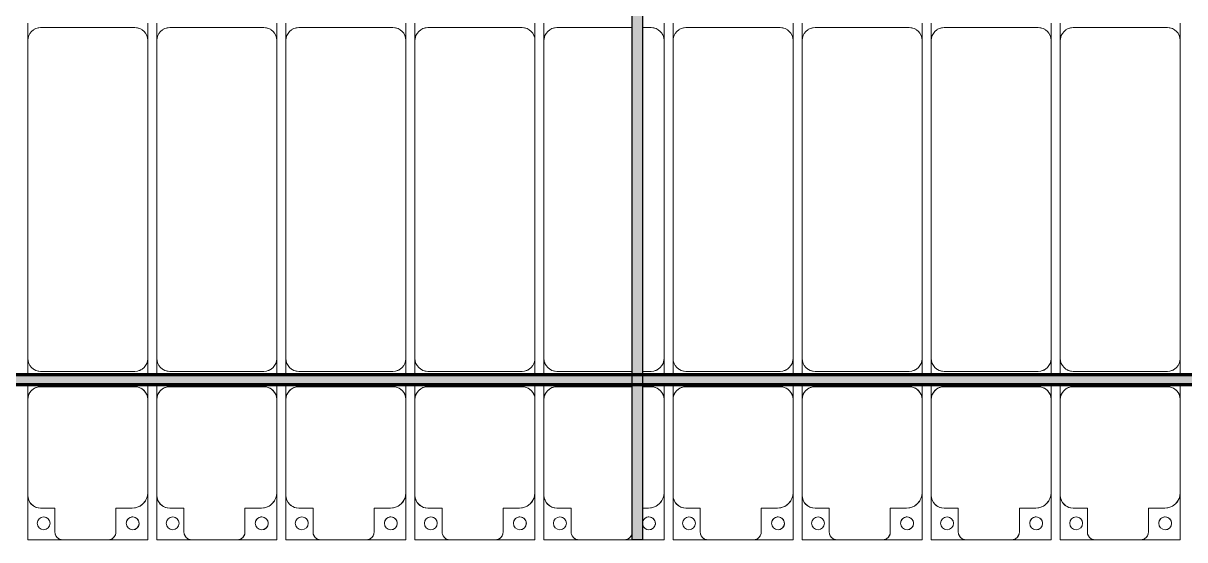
# Model space of a CAD drawing. Header units: millimetres. Extents: x -291190 to 146725, y 19759 to 185158.
# Drawn here: x 20077 to 24577, y 83792 to 85792 of the extents above; entities that cross this region are included whole.
import ezdxf

# ---------------------------------------------------------------- set-up
doc = ezdxf.new("R2010")
doc.units = ezdxf.units.MM
doc.layers.add('A-GENM', color=13, linetype='Continuous', lineweight=9)
doc.layers.add('S-BEAM', color=12, linetype='Continuous', lineweight=9)

# ---------------------------------------------------------------- blocks, each defined once
blk = doc.blocks.new('Dải phao đi lại kèm đỡ invester - DẢI PHAO ĐI LẠI-65799-KHUNG KẾT CẤU BÈ PIN 4')
at = {"layer": 'A-GENM', "color": 7}
for p, q in [((40258.4, 1312.2), (40411.8, 1312.2)), ((40258.4, 1129.7), (40258.4, 1312.2)), ((40258.4, 1312.2), (40258.4, 1129.7)), ((40411.8, 1312.2), (40258.4, 1312.2)), ((40588.2, 1312.2), (40411.8, 1312.2)), ((40588.2, 1312.2), (40723.4, 1312.2)), ((40723.4, 1312.2), (40588.2, 1312.2)), ((40723.4, 1312.2), (40723.4, 1139.7)), ((40723.4, 1139.7), (40723.4, 1312.2)), ((40758.4, 1312.2), (40911.8, 1312.2)), ((40758.4, 1129.7), (40758.4, 1312.2)), ((40758.4, 1312.2), (40758.4, 1129.7)), ((40911.8, 1312.2), (40758.4, 1312.2)), ((41088.2, 1312.2), (40911.8, 1312.2)), ((41088.2, 1312.2), (41223.4, 1312.2)), ((41223.4, 1312.2), (41088.2, 1312.2)), ((41223.4, 1312.2), (41223.4, 1139.7)), ((41223.4, 1139.7), (41223.4, 1312.2)), ((41258.4, 1312.2), (41411.8, 1312.2)), ((41258.4, 1129.7), (41258.4, 1312.2)), ((41258.4, 1312.2), (41258.4, 1129.7)), ((41411.8, 1312.2), (41258.4, 1312.2)), ((41588.2, 1312.2), (41411.8, 1312.2)), ((41588.2, 1312.2), (41723.4, 1312.2)), ((41723.4, 1312.2), (41588.2, 1312.2)), ((41723.4, 1312.2), (41723.4, 1139.7)), ((41723.4, 1139.7), (41723.4, 1312.2)), ((41758.4, 1312.2), (41911.8, 1312.2)), ((41758.4, 1129.7), (41758.4, 1312.2)), ((41758.4, 1312.2), (41758.4, 1129.7)), ((41911.8, 1312.2), (41758.4, 1312.2)), ((42088.2, 1312.2), (41911.8, 1312.2)), ((42088.2, 1312.2), (42223.4, 1312.2)), ((42223.4, 1312.2), (42088.2, 1312.2)), ((42223.4, 1312.2), (42223.4, 1139.7)), ((42223.4, 1139.7), (42223.4, 1312.2)), ((42258.4, 1312.2), (42341.4, 1312.2)), ((42258.4, 1129.7), (42258.4, 1312.2)), ((42258.4, 1312.2), (42258.4, 1129.7)), ((42341.4, 1312.2), (42258.4, 1312.2)), ((42381.4, 1312.2), (42411.8, 1312.2)), ((42411.8, 1312.2), (42381.4, 1312.2)), ((42588.2, 1312.2), (42411.8, 1312.2)), ((42588.2, 1312.2), (42723.4, 1312.2)), ((42723.4, 1312.2), (42588.2, 1312.2)), ((42723.4, 1312.2), (42723.4, 1139.7)), ((42723.4, 1139.7), (42723.4, 1312.2)), ((42758.4, 1312.2), (42911.8, 1312.2)), ((42758.4, 1129.7), (42758.4, 1312.2)), ((42758.4, 1312.2), (42758.4, 1129.7)), ((42911.8, 1312.2), (42758.4, 1312.2)), ((43088.2, 1312.2), (42911.8, 1312.2)), ((43088.2, 1312.2), (43223.4, 1312.2)), ((43223.4, 1312.2), (43088.2, 1312.2)), ((43223.4, 1312.2), (43223.4, 1139.7)), ((43223.4, 1139.7), (43223.4, 1312.2)), ((43258.4, 1312.2), (43411.8, 1312.2)), ((43258.4, 1129.7), (43258.4, 1312.2)), ((43258.4, 1312.2), (43258.4, 1129.7)), ((43411.8, 1312.2), (43258.4, 1312.2)), ((43588.2, 1312.2), (43411.8, 1312.2)), ((43588.2, 1312.2), (43723.4, 1312.2)), ((43723.4, 1312.2), (43588.2, 1312.2)), ((43723.4, 1312.2), (43723.4, 1139.7)), ((43723.4, 1139.7), (43723.4, 1312.2)), ((43758.4, 1312.2), (43911.8, 1312.2)), ((43758.4, 1129.7), (43758.4, 1312.2)), ((43758.4, 1312.2), (43758.4, 1129.7)), ((43911.8, 1312.2), (43758.4, 1312.2)), ((44088.2, 1312.2), (43911.8, 1312.2)), ((44088.2, 1312.2), (44223.4, 1312.2)), ((44223.4, 1312.2), (44088.2, 1312.2)), ((44223.4, 1312.2), (44223.4, 1139.7)), ((44223.4, 1139.7), (44223.4, 1312.2)), ((44258.4, 1312.2), (44411.8, 1312.2)), ((44258.4, 1129.7), (44258.4, 1312.2)), ((44258.4, 1312.2), (44258.4, 1129.7)), ((44411.8, 1312.2), (44258.4, 1312.2)), ((44588.2, 1312.2), (44411.8, 1312.2)), ((44588.2, 1312.2), (44723.4, 1312.2)), ((44723.4, 1312.2), (44588.2, 1312.2)), ((44723.4, 1312.2), (44723.4, 1139.7)), ((44723.4, 1139.7), (44723.4, 1312.2)), ((40381.8, 1282.2), (40381.8, 1189.7)), ((40618.2, 1189.7), (40618.2, 1282.2)), ((40881.8, 1282.2), (40881.8, 1189.7)), ((41118.2, 1189.7), (41118.2, 1282.2)), ((41381.8, 1282.2), (41381.8, 1189.7)), ((41618.2, 1189.7), (41618.2, 1282.2)), ((41881.8, 1282.2), (41881.8, 1189.7)), ((42118.2, 1189.7), (42118.2, 1282.2)), ((42381.8, 1282.2), (42381.8, 1189.7)), ((42618.2, 1189.7), (42618.2, 1282.2)), ((42881.8, 1282.2), (42881.8, 1189.7)), ((43118.2, 1189.7), (43118.2, 1282.2)), ((43381.8, 1282.2), (43381.8, 1189.7)), ((43618.2, 1189.7), (43618.2, 1282.2)), ((43881.8, 1282.2), (43881.8, 1189.7)), ((44118.2, 1189.7), (44118.2, 1282.2)), ((44381.8, 1282.2), (44381.8, 1189.7)), ((44618.2, 1189.7), (44618.2, 1282.2)), ((40381.8, 1189.7), (40318.4, 1189.7)), ((40673.4, 1189.7), (40618.2, 1189.7)), ((40881.8, 1189.7), (40818.4, 1189.7)), ((41173.4, 1189.7), (41118.2, 1189.7)), ((41381.8, 1189.7), (41318.4, 1189.7)), ((41673.4, 1189.7), (41618.2, 1189.7)), ((41881.8, 1189.7), (41818.4, 1189.7)), ((42173.4, 1189.7), (42118.2, 1189.7)), ((42341.4, 1189.7), (42318.4, 1189.7)), ((42673.4, 1189.7), (42618.2, 1189.7)), ((42881.8, 1189.7), (42818.4, 1189.7)), ((43173.4, 1189.7), (43118.2, 1189.7)), ((43381.8, 1189.7), (43318.4, 1189.7)), ((43673.4, 1189.7), (43618.2, 1189.7)), ((43881.8, 1189.7), (43818.4, 1189.7)), ((44173.4, 1189.7), (44118.2, 1189.7)), ((44381.8, 1189.7), (44318.4, 1189.7)), ((44673.4, 1189.7), (44618.2, 1189.7)), ((40258.4, 1129.7), (40258.4, 769.7)), ((40723.4, 769.7), (40723.4, 1139.7)), ((40758.4, 1129.7), (40758.4, 769.7)), ((41223.4, 769.7), (41223.4, 1139.7)), ((41258.4, 1129.7), (41258.4, 769.7)), ((41723.4, 769.7), (41723.4, 1139.7)), ((41758.4, 1129.7), (41758.4, 769.7)), ((42223.4, 769.7), (42223.4, 1139.7)), ((42258.4, 1129.7), (42258.4, 769.7)), ((42723.4, 769.7), (42723.4, 1139.7)), ((42758.4, 1129.7), (42758.4, 769.7)), ((43223.4, 769.7), (43223.4, 1139.7)), ((43258.4, 1129.7), (43258.4, 769.7)), ((43723.4, 769.7), (43723.4, 1139.7)), ((43758.4, 1129.7), (43758.4, 769.7)), ((44223.4, 769.7), (44223.4, 1139.7)), ((44258.4, 1129.7), (44258.4, 769.7)), ((44723.4, 769.7), (44723.4, 1139.7)), ((40258.4, 712.9), (40258.4, 769.7)), ((40258.4, 712.9), (40258.4, 769.7)), ((40723.4, 769.7), (40723.4, 712.9)), ((40723.4, 769.7), (40723.4, 712.9)), ((40758.4, 712.9), (40758.4, 769.7)), ((40758.4, 712.9), (40758.4, 769.7)), ((41223.4, 769.7), (41223.4, 712.9)), ((41223.4, 769.7), (41223.4, 712.9)), ((41258.4, 712.9), (41258.4, 769.7)), ((41258.4, 712.9), (41258.4, 769.7)), ((41723.4, 769.7), (41723.4, 712.9)), ((41723.4, 769.7), (41723.4, 712.9)), ((41758.4, 712.9), (41758.4, 769.7)), ((41758.4, 712.9), (41758.4, 769.7)), ((42223.4, 769.7), (42223.4, 712.9)), ((42223.4, 769.7), (42223.4, 712.9)), ((42258.4, 712.9), (42258.4, 769.7)), ((42258.4, 712.9), (42258.4, 769.7)), ((42723.4, 769.7), (42723.4, 712.9)), ((42723.4, 769.7), (42723.4, 712.9)), ((42758.4, 712.9), (42758.4, 769.7)), ((42758.4, 712.9), (42758.4, 769.7)), ((43223.4, 769.7), (43223.4, 712.9)), ((43223.4, 769.7), (43223.4, 712.9)), ((43258.4, 712.9), (43258.4, 769.7)), ((43258.4, 712.9), (43258.4, 769.7)), ((43723.4, 769.7), (43723.4, 712.9)), ((43723.4, 769.7), (43723.4, 712.9)), ((43758.4, 712.9), (43758.4, 769.7)), ((43758.4, 712.9), (43758.4, 769.7)), ((44223.4, 769.7), (44223.4, 712.9)), ((44223.4, 769.7), (44223.4, 712.9)), ((44258.4, 712.9), (44258.4, 769.7)), ((44258.4, 712.9), (44258.4, 769.7)), ((44723.4, 769.7), (44723.4, 712.9)), ((44723.4, 769.7), (44723.4, 712.9)), ((40308.4, 719.7), (40673.4, 719.7)), ((40808.4, 719.7), (41173.4, 719.7)), ((41308.4, 719.7), (41673.4, 719.7)), ((41808.4, 719.7), (42173.4, 719.7)), ((42308.4, 719.7), (42341.4, 719.7)), ((42381.4, 719.7), (42673.4, 719.7)), ((42808.4, 719.7), (43173.4, 719.7)), ((43308.4, 719.7), (43673.4, 719.7)), ((43808.4, 719.7), (44173.4, 719.7)), ((44308.4, 719.7), (44673.4, 719.7)), ((40258.4, 610.3), (40258.4, 672.9)), ((40258.4, 610.3), (40258.4, 672.9)), ((40673.4, 660.3), (40308.4, 660.3)), ((40723.4, 672.9), (40723.4, 610.3)), ((40723.4, 672.9), (40723.4, 610.3)), ((40758.4, 610.3), (40758.4, 672.9)), ((40758.4, 610.3), (40758.4, 672.9)), ((41173.4, 660.3), (40808.4, 660.3)), ((41223.4, 672.9), (41223.4, 610.3)), ((41223.4, 672.9), (41223.4, 610.3)), ((41258.4, 610.3), (41258.4, 672.9)), ((41258.4, 610.3), (41258.4, 672.9)), ((41673.4, 660.3), (41308.4, 660.3)), ((41723.4, 672.9), (41723.4, 610.3)), ((41723.4, 672.9), (41723.4, 610.3)), ((41758.4, 610.3), (41758.4, 672.9)), ((41758.4, 610.3), (41758.4, 672.9)), ((42173.4, 660.3), (41808.4, 660.3)), ((42223.4, 672.9), (42223.4, 610.3)), ((42223.4, 672.9), (42223.4, 610.3)), ((42258.4, 610.3), (42258.4, 672.9)), ((42258.4, 610.3), (42258.4, 672.9)), ((42341.4, 660.3), (42308.4, 660.3)), ((42673.4, 660.3), (42381.4, 660.3)), ((42723.4, 672.9), (42723.4, 610.3)), ((42723.4, 672.9), (42723.4, 610.3)), ((42758.4, 610.3), (42758.4, 672.9)), ((42758.4, 610.3), (42758.4, 672.9)), ((43173.4, 660.3), (42808.4, 660.3)), ((43223.4, 672.9), (43223.4, 610.3)), ((43223.4, 672.9), (43223.4, 610.3)), ((43258.4, 610.3), (43258.4, 672.9)), ((43258.4, 610.3), (43258.4, 672.9)), ((43673.4, 660.3), (43308.4, 660.3)), ((43723.4, 672.9), (43723.4, 610.3)), ((43723.4, 672.9), (43723.4, 610.3)), ((43758.4, 610.3), (43758.4, 672.9)), ((43758.4, 610.3), (43758.4, 672.9)), ((44173.4, 660.3), (43808.4, 660.3)), ((44223.4, 672.9), (44223.4, 610.3)), ((44223.4, 672.9), (44223.4, 610.3)), ((44258.4, 610.3), (44258.4, 672.9)), ((44258.4, 610.3), (44258.4, 672.9)), ((44673.4, 660.3), (44308.4, 660.3)), ((44723.4, 672.9), (44723.4, 610.3)), ((44723.4, 672.9), (44723.4, 610.3)), ((40258.4, 610.3), (40258.4, -620.3)), ((40723.4, -620.3), (40723.4, 610.3)), ((40758.4, 610.3), (40758.4, -620.3)), ((41223.4, -620.3), (41223.4, 610.3)), ((41258.4, 610.3), (41258.4, -620.3)), ((41723.4, -620.3), (41723.4, 610.3)), ((41758.4, 610.3), (41758.4, -620.3)), ((42223.4, -620.3), (42223.4, 610.3)), ((42258.4, 610.3), (42258.4, -620.3)), ((42723.4, -620.3), (42723.4, 610.3)), ((42758.4, 610.3), (42758.4, -620.3)), ((43223.4, -620.3), (43223.4, 610.3)), ((43258.4, 610.3), (43258.4, -620.3)), ((43723.4, -620.3), (43723.4, 610.3)), ((43758.4, 610.3), (43758.4, -620.3)), ((44223.4, -620.3), (44223.4, 610.3)), ((44258.4, 610.3), (44258.4, -620.3)), ((44723.4, -620.3), (44723.4, 610.3)), ((40258.4, -687.1), (40258.4, -620.3)), ((40258.4, -687.1), (40258.4, -620.3)), ((40723.4, -620.3), (40723.4, -687.1)), ((40723.4, -620.3), (40723.4, -687.1)), ((40758.4, -687.1), (40758.4, -620.3)), ((40758.4, -687.1), (40758.4, -620.3)), ((41223.4, -620.3), (41223.4, -687.1)), ((41223.4, -620.3), (41223.4, -687.1)), ((41258.4, -687.1), (41258.4, -620.3)), ((41258.4, -687.1), (41258.4, -620.3)), ((41723.4, -620.3), (41723.4, -687.1)), ((41723.4, -620.3), (41723.4, -687.1)), ((41758.4, -687.1), (41758.4, -620.3)), ((41758.4, -687.1), (41758.4, -620.3)), ((42223.4, -620.3), (42223.4, -687.1)), ((42223.4, -620.3), (42223.4, -687.1)), ((42258.4, -687.1), (42258.4, -620.3)), ((42258.4, -687.1), (42258.4, -620.3)), ((42723.4, -620.3), (42723.4, -687.1)), ((42723.4, -620.3), (42723.4, -687.1)), ((42758.4, -687.1), (42758.4, -620.3)), ((42758.4, -687.1), (42758.4, -620.3)), ((43223.4, -620.3), (43223.4, -687.1)), ((43223.4, -620.3), (43223.4, -687.1)), ((43258.4, -687.1), (43258.4, -620.3)), ((43258.4, -687.1), (43258.4, -620.3)), ((43723.4, -620.3), (43723.4, -687.1)), ((43723.4, -620.3), (43723.4, -687.1)), ((43758.4, -687.1), (43758.4, -620.3)), ((43758.4, -687.1), (43758.4, -620.3)), ((44223.4, -620.3), (44223.4, -687.1)), ((44223.4, -620.3), (44223.4, -687.1)), ((44258.4, -687.1), (44258.4, -620.3)), ((44258.4, -687.1), (44258.4, -620.3)), ((44723.4, -620.3), (44723.4, -687.1)), ((44723.4, -620.3), (44723.4, -687.1)), ((40308.4, -670.3), (40673.4, -670.3)), ((40808.4, -670.3), (41173.4, -670.3)), ((41308.4, -670.3), (41673.4, -670.3)), ((41808.4, -670.3), (42173.4, -670.3)), ((42308.4, -670.3), (42341.4, -670.3)), ((42381.4, -670.3), (42673.4, -670.3)), ((42808.4, -670.3), (43173.4, -670.3)), ((43308.4, -670.3), (43673.4, -670.3)), ((43808.4, -670.3), (44173.4, -670.3)), ((44308.4, -670.3), (44673.4, -670.3))]:
    blk.add_line(p, q, dxfattribs=at)
for centre, radius, start, end in [((40411.8, 1282.2), 30, 90, 180), ((40411.8, 1282.2), 30, 105, 165), ((40411.8, 1282.2), 30, 105, 120), ((40411.8, 1282.2), 30, 105, 120), ((40588.2, 1282.2), 30, 360, 90), ((40588.2, 1282.2), 30, 60, 75), ((40588.2, 1282.2), 30, 15, 75), ((40588.2, 1282.2), 30, 60, 75), ((40911.8, 1282.2), 30, 90, 180), ((40911.8, 1282.2), 30, 105, 165), ((40911.8, 1282.2), 30, 105, 120), ((40911.8, 1282.2), 30, 105, 120), ((41088.2, 1282.2), 30, 360, 90), ((41088.2, 1282.2), 30, 60, 75), ((41088.2, 1282.2), 30, 15, 75), ((41088.2, 1282.2), 30, 60, 75), ((41411.8, 1282.2), 30, 90, 180), ((41411.8, 1282.2), 30, 105, 165), ((41411.8, 1282.2), 30, 105, 120), ((41411.8, 1282.2), 30, 105, 120), ((41588.2, 1282.2), 30, 360, 90), ((41588.2, 1282.2), 30, 60, 75), ((41588.2, 1282.2), 30, 15, 75), ((41588.2, 1282.2), 30, 60, 75), ((41911.8, 1282.2), 30, 90, 180), ((41911.8, 1282.2), 30, 105, 165), ((41911.8, 1282.2), 30, 105, 120), ((41911.8, 1282.2), 30, 105, 120), ((42088.2, 1282.2), 30, 360, 90), ((42088.2, 1282.2), 30, 60, 75), ((42088.2, 1282.2), 30, 15, 75), ((42088.2, 1282.2), 30, 60, 75), ((42411.8, 1282.2), 30, 90, 180), ((42411.8, 1282.2), 30, 105, 165), ((42411.8, 1282.2), 30, 105, 120), ((42411.8, 1282.2), 30, 105, 120), ((42588.2, 1282.2), 30, 360, 90), ((42588.2, 1282.2), 30, 60, 75), ((42588.2, 1282.2), 30, 15, 75), ((42588.2, 1282.2), 30, 60, 75), ((42911.8, 1282.2), 30, 90, 180), ((42911.8, 1282.2), 30, 105, 165), ((42911.8, 1282.2), 30, 105, 120), ((42911.8, 1282.2), 30, 105, 120), ((43088.2, 1282.2), 30, 360, 90), ((43088.2, 1282.2), 30, 60, 75), ((43088.2, 1282.2), 30, 15, 75), ((43088.2, 1282.2), 30, 60, 75), ((43411.8, 1282.2), 30, 90, 180), ((43411.8, 1282.2), 30, 105, 165), ((43411.8, 1282.2), 30, 105, 120), ((43411.8, 1282.2), 30, 105, 120), ((43588.2, 1282.2), 30, 360, 90), ((43588.2, 1282.2), 30, 60, 75), ((43588.2, 1282.2), 30, 15, 75), ((43588.2, 1282.2), 30, 60, 75), ((43911.8, 1282.2), 30, 90, 180), ((43911.8, 1282.2), 30, 105, 165), ((43911.8, 1282.2), 30, 105, 120), ((43911.8, 1282.2), 30, 105, 120), ((44088.2, 1282.2), 30, 360, 90), ((44088.2, 1282.2), 30, 60, 75), ((44088.2, 1282.2), 30, 15, 75), ((44088.2, 1282.2), 30, 60, 75), ((44411.8, 1282.2), 30, 90, 180), ((44411.8, 1282.2), 30, 105, 165), ((44411.8, 1282.2), 30, 105, 120), ((44411.8, 1282.2), 30, 105, 120), ((44588.2, 1282.2), 30, 360, 90), ((44588.2, 1282.2), 30, 60, 75), ((44588.2, 1282.2), 30, 15, 75), ((44588.2, 1282.2), 30, 60, 75), ((40316.8, 1248.6), 25, 90, 270), ((40316.8, 1248.6), 25, 90, 255), ((40316.8, 1248.6), 25, 270, 90), ((40316.8, 1248.6), 25, 0, 90), ((40411.8, 1282.2), 30, 135, 165), ((40411.8, 1282.2), 30, 135, 165), ((40588.2, 1282.2), 30, 15, 30), ((40588.2, 1282.2), 30, 15, 30), ((40661.8, 1248.6), 25, 90, 270), ((40661.8, 1248.6), 25, 90, 180), ((40661.8, 1248.6), 25, 270, 90), ((40661.8, 1248.6), 25, 270, 90), ((40816.8, 1248.6), 25, 90, 270), ((40816.8, 1248.6), 25, 90, 255), ((40816.8, 1248.6), 25, 270, 90), ((40816.8, 1248.6), 25, 0, 90), ((40911.8, 1282.2), 30, 135, 165), ((40911.8, 1282.2), 30, 135, 165), ((41088.2, 1282.2), 30, 15, 30), ((41088.2, 1282.2), 30, 15, 30), ((41161.8, 1248.6), 25, 90, 270), ((41161.8, 1248.6), 25, 90, 180), ((41161.8, 1248.6), 25, 270, 90), ((41161.8, 1248.6), 25, 270, 90), ((41316.8, 1248.6), 25, 90, 270), ((41316.8, 1248.6), 25, 90, 255), ((41316.8, 1248.6), 25, 270, 90), ((41316.8, 1248.6), 25, 0, 90), ((41411.8, 1282.2), 30, 135, 165), ((41411.8, 1282.2), 30, 135, 165), ((41588.2, 1282.2), 30, 15, 30), ((41588.2, 1282.2), 30, 15, 30), ((41661.8, 1248.6), 25, 90, 270), ((41661.8, 1248.6), 25, 90, 180), ((41661.8, 1248.6), 25, 270, 90), ((41661.8, 1248.6), 25, 270, 90), ((41816.8, 1248.6), 25, 90, 270), ((41816.8, 1248.6), 25, 90, 255), ((41816.8, 1248.6), 25, 270, 90), ((41816.8, 1248.6), 25, 0, 90), ((41911.8, 1282.2), 30, 135, 165), ((41911.8, 1282.2), 30, 135, 165), ((42088.2, 1282.2), 30, 15, 30), ((42088.2, 1282.2), 30, 15, 30), ((42161.8, 1248.6), 25, 90, 270), ((42161.8, 1248.6), 25, 90, 180), ((42161.8, 1248.6), 25, 270, 90), ((42161.8, 1248.6), 25, 270, 90), ((42316.8, 1248.6), 25, 90, 270), ((42316.8, 1248.6), 25, 90, 255), ((42316.8, 1248.6), 25, 15, 90), ((42316.8, 1248.6), 25, 15, 90), ((42411.8, 1282.2), 30, 135, 165), ((42411.8, 1282.2), 30, 135, 165), ((42588.2, 1282.2), 30, 15, 30), ((42588.2, 1282.2), 30, 15, 30), ((42661.8, 1248.6), 25, 90, 270), ((42661.8, 1248.6), 25, 90, 180), ((42661.8, 1248.6), 25, 270, 90), ((42661.8, 1248.6), 25, 270, 90), ((42816.8, 1248.6), 25, 90, 270), ((42816.8, 1248.6), 25, 90, 255), ((42816.8, 1248.6), 25, 270, 90), ((42816.8, 1248.6), 25, 0, 90), ((42911.8, 1282.2), 30, 135, 165), ((42911.8, 1282.2), 30, 135, 165), ((43088.2, 1282.2), 30, 15, 30), ((43088.2, 1282.2), 30, 15, 30), ((43161.8, 1248.6), 25, 90, 270), ((43161.8, 1248.6), 25, 90, 180), ((43161.8, 1248.6), 25, 270, 90), ((43161.8, 1248.6), 25, 270, 90), ((43316.8, 1248.6), 25, 90, 270), ((43316.8, 1248.6), 25, 90, 255), ((43316.8, 1248.6), 25, 270, 90), ((43316.8, 1248.6), 25, 0, 90), ((43411.8, 1282.2), 30, 135, 165), ((43411.8, 1282.2), 30, 135, 165), ((43588.2, 1282.2), 30, 15, 30), ((43588.2, 1282.2), 30, 15, 30), ((43661.8, 1248.6), 25, 90, 270), ((43661.8, 1248.6), 25, 90, 180), ((43661.8, 1248.6), 25, 270, 90), ((43661.8, 1248.6), 25, 270, 90), ((43816.8, 1248.6), 25, 90, 270), ((43816.8, 1248.6), 25, 90, 255), ((43816.8, 1248.6), 25, 270, 90), ((43816.8, 1248.6), 25, 0, 90), ((43911.8, 1282.2), 30, 135, 165), ((43911.8, 1282.2), 30, 135, 165), ((44088.2, 1282.2), 30, 15, 30), ((44088.2, 1282.2), 30, 15, 30), ((44161.8, 1248.6), 25, 90, 270), ((44161.8, 1248.6), 25, 90, 180), ((44161.8, 1248.6), 25, 270, 90), ((44161.8, 1248.6), 25, 270, 90), ((44316.8, 1248.6), 25, 90, 270), ((44316.8, 1248.6), 25, 90, 255), ((44316.8, 1248.6), 25, 270, 90), ((44316.8, 1248.6), 25, 0, 90), ((44411.8, 1282.2), 30, 135, 165), ((44411.8, 1282.2), 30, 135, 165), ((44588.2, 1282.2), 30, 15, 30), ((44588.2, 1282.2), 30, 15, 30), ((44661.8, 1248.6), 25, 90, 270), ((44661.8, 1248.6), 25, 90, 180), ((44661.8, 1248.6), 25, 270, 90), ((44661.8, 1248.6), 25, 270, 90), ((40316.8, 1248.6), 25, 270, 285), ((40316.8, 1248.6), 25, 300, 345), ((40661.8, 1248.6), 25, 195, 255), ((40816.8, 1248.6), 25, 270, 285), ((40816.8, 1248.6), 25, 300, 345), ((41161.8, 1248.6), 25, 195, 255), ((41316.8, 1248.6), 25, 270, 285), ((41316.8, 1248.6), 25, 300, 345), ((41661.8, 1248.6), 25, 195, 255), ((41816.8, 1248.6), 25, 270, 285), ((41816.8, 1248.6), 25, 300, 345), ((42161.8, 1248.6), 25, 195, 255), ((42316.8, 1248.6), 25, 270, 345), ((42316.8, 1248.6), 25, 270, 285), ((42316.8, 1248.6), 25, 300, 345), ((42661.8, 1248.6), 25, 195, 255), ((42816.8, 1248.6), 25, 270, 285), ((42816.8, 1248.6), 25, 300, 345), ((43161.8, 1248.6), 25, 195, 255), ((43316.8, 1248.6), 25, 270, 285), ((43316.8, 1248.6), 25, 300, 345), ((43661.8, 1248.6), 25, 195, 255), ((43816.8, 1248.6), 25, 270, 285), ((43816.8, 1248.6), 25, 300, 345), ((44161.8, 1248.6), 25, 195, 255), ((44316.8, 1248.6), 25, 270, 285), ((44316.8, 1248.6), 25, 300, 345), ((44661.8, 1248.6), 25, 195, 255), ((40318.4, 1129.7), 60, 90, 180), ((40318.4, 1129.7), 60, 90, 150), ((40318.4, 1129.7), 60, 135, 150), ((40318.4, 1129.7), 60, 135, 150), ((40673.4, 1139.7), 50, 0, 90), ((40673.4, 1139.7), 50, 45, 90), ((40673.4, 1139.7), 50, 15, 90), ((40673.4, 1139.7), 50, 45, 90), ((40818.4, 1129.7), 60, 90, 180), ((40818.4, 1129.7), 60, 90, 150), ((40818.4, 1129.7), 60, 135, 150), ((40818.4, 1129.7), 60, 135, 150), ((41173.4, 1139.7), 50, 0, 90), ((41173.4, 1139.7), 50, 45, 90), ((41173.4, 1139.7), 50, 15, 90), ((41173.4, 1139.7), 50, 45, 90), ((41318.4, 1129.7), 60, 90, 180), ((41318.4, 1129.7), 60, 90, 150), ((41318.4, 1129.7), 60, 135, 150), ((41318.4, 1129.7), 60, 135, 150), ((41673.4, 1139.7), 50, 0, 90), ((41673.4, 1139.7), 50, 45, 90), ((41673.4, 1139.7), 50, 15, 90), ((41673.4, 1139.7), 50, 45, 90), ((41818.4, 1129.7), 60, 90, 180), ((41818.4, 1129.7), 60, 90, 150), ((41818.4, 1129.7), 60, 135, 150), ((41818.4, 1129.7), 60, 135, 150), ((42173.4, 1139.7), 50, 0, 90), ((42173.4, 1139.7), 50, 45, 90), ((42173.4, 1139.7), 50, 15, 90), ((42173.4, 1139.7), 50, 45, 90), ((42318.4, 1129.7), 60, 90, 180), ((42318.4, 1129.7), 60, 90, 150), ((42318.4, 1129.7), 60, 135, 150), ((42318.4, 1129.7), 60, 135, 150), ((42673.4, 1139.7), 50, 0, 90), ((42673.4, 1139.7), 50, 45, 90), ((42673.4, 1139.7), 50, 15, 90), ((42673.4, 1139.7), 50, 45, 90), ((42818.4, 1129.7), 60, 90, 180), ((42818.4, 1129.7), 60, 90, 150), ((42818.4, 1129.7), 60, 135, 150), ((42818.4, 1129.7), 60, 135, 150), ((43173.4, 1139.7), 50, 0, 90), ((43173.4, 1139.7), 50, 45, 90), ((43173.4, 1139.7), 50, 15, 90), ((43173.4, 1139.7), 50, 45, 90), ((43318.4, 1129.7), 60, 90, 180), ((43318.4, 1129.7), 60, 90, 150), ((43318.4, 1129.7), 60, 135, 150), ((43318.4, 1129.7), 60, 135, 150), ((43673.4, 1139.7), 50, 0, 90), ((43673.4, 1139.7), 50, 45, 90), ((43673.4, 1139.7), 50, 15, 90), ((43673.4, 1139.7), 50, 45, 90), ((43818.4, 1129.7), 60, 90, 180), ((43818.4, 1129.7), 60, 90, 150), ((43818.4, 1129.7), 60, 135, 150), ((43818.4, 1129.7), 60, 135, 150), ((44173.4, 1139.7), 50, 0, 90), ((44173.4, 1139.7), 50, 45, 90), ((44173.4, 1139.7), 50, 15, 90), ((44173.4, 1139.7), 50, 45, 90), ((44318.4, 1129.7), 60, 90, 180), ((44318.4, 1129.7), 60, 90, 150), ((44318.4, 1129.7), 60, 135, 150), ((44318.4, 1129.7), 60, 135, 150), ((44673.4, 1139.7), 50, 0, 90), ((44673.4, 1139.7), 50, 45, 90), ((44673.4, 1139.7), 50, 15, 90), ((44673.4, 1139.7), 50, 45, 90), ((40308.4, 769.7), 50, 180, 270), ((40673.4, 769.7), 50, 270, 0), ((40808.4, 769.7), 50, 180, 270), ((41173.4, 769.7), 50, 270, 0), ((41308.4, 769.7), 50, 180, 270), ((41673.4, 769.7), 50, 270, 0), ((41808.4, 769.7), 50, 180, 270), ((42173.4, 769.7), 50, 270, 0), ((42308.4, 769.7), 50, 180, 270), ((42673.4, 769.7), 50, 270, 0), ((42808.4, 769.7), 50, 180, 270), ((43173.4, 769.7), 50, 270, 0), ((43308.4, 769.7), 50, 180, 270), ((43673.4, 769.7), 50, 270, 0), ((43808.4, 769.7), 50, 180, 270), ((44173.4, 769.7), 50, 270, 0), ((44308.4, 769.7), 50, 180, 270), ((44673.4, 769.7), 50, 270, 0), ((40308.4, 769.7), 50, 195, 270), ((40673.4, 769.7), 50, 270, 345), ((40808.4, 769.7), 50, 195, 270), ((41173.4, 769.7), 50, 270, 345), ((41308.4, 769.7), 50, 195, 270), ((41673.4, 769.7), 50, 270, 345), ((41808.4, 769.7), 50, 195, 270), ((42173.4, 769.7), 50, 270, 345), ((42308.4, 769.7), 50, 195, 270), ((42673.4, 769.7), 50, 270, 345), ((42808.4, 769.7), 50, 195, 270), ((43173.4, 769.7), 50, 270, 345), ((43308.4, 769.7), 50, 195, 270), ((43673.4, 769.7), 50, 270, 345), ((43808.4, 769.7), 50, 195, 270), ((44173.4, 769.7), 50, 270, 345), ((44308.4, 769.7), 50, 195, 270), ((44673.4, 769.7), 50, 270, 345), ((40308.4, 610.3), 50, 90, 180), ((40308.4, 610.3), 50, 150, 180), ((40308.4, 610.3), 50, 105, 120), ((40673.4, 610.3), 50, 360, 90), ((40673.4, 610.3), 50, 60, 90), ((40673.4, 610.3), 50, 15, 30), ((40808.4, 610.3), 50, 90, 180), ((40808.4, 610.3), 50, 150, 180), ((40808.4, 610.3), 50, 105, 120), ((41173.4, 610.3), 50, 360, 90), ((41173.4, 610.3), 50, 60, 90), ((41173.4, 610.3), 50, 15, 30), ((41308.4, 610.3), 50, 90, 180), ((41308.4, 610.3), 50, 150, 180), ((41308.4, 610.3), 50, 105, 120), ((41673.4, 610.3), 50, 360, 90), ((41673.4, 610.3), 50, 60, 90), ((41673.4, 610.3), 50, 15, 30), ((41808.4, 610.3), 50, 90, 180), ((41808.4, 610.3), 50, 150, 180), ((41808.4, 610.3), 50, 105, 120), ((42173.4, 610.3), 50, 360, 90), ((42173.4, 610.3), 50, 60, 90), ((42173.4, 610.3), 50, 15, 30), ((42308.4, 610.3), 50, 90, 180), ((42308.4, 610.3), 50, 150, 180), ((42308.4, 610.3), 50, 105, 120), ((42673.4, 610.3), 50, 360, 90), ((42673.4, 610.3), 50, 60, 90), ((42673.4, 610.3), 50, 15, 30), ((42808.4, 610.3), 50, 90, 180), ((42808.4, 610.3), 50, 150, 180), ((42808.4, 610.3), 50, 105, 120), ((43173.4, 610.3), 50, 360, 90), ((43173.4, 610.3), 50, 60, 90), ((43173.4, 610.3), 50, 15, 30), ((43308.4, 610.3), 50, 90, 180), ((43308.4, 610.3), 50, 150, 180), ((43308.4, 610.3), 50, 105, 120), ((43673.4, 610.3), 50, 360, 90), ((43673.4, 610.3), 50, 60, 90), ((43673.4, 610.3), 50, 15, 30), ((43808.4, 610.3), 50, 90, 180), ((43808.4, 610.3), 50, 150, 180), ((43808.4, 610.3), 50, 105, 120), ((44173.4, 610.3), 50, 360, 90), ((44173.4, 610.3), 50, 60, 90), ((44173.4, 610.3), 50, 15, 30), ((44308.4, 610.3), 50, 90, 180), ((44308.4, 610.3), 50, 150, 180), ((44308.4, 610.3), 50, 105, 120), ((44673.4, 610.3), 50, 360, 90), ((44673.4, 610.3), 50, 60, 90), ((44673.4, 610.3), 50, 15, 30), ((40308.4, -620.3), 50, 180, 270), ((40673.4, -620.3), 50, 270, 0), ((40673.4, -620.3), 50, 330, 0), ((40808.4, -620.3), 50, 180, 270), ((41173.4, -620.3), 50, 270, 0), ((41173.4, -620.3), 50, 330, 0), ((41308.4, -620.3), 50, 180, 270), ((41673.4, -620.3), 50, 270, 0), ((41673.4, -620.3), 50, 330, 0), ((41808.4, -620.3), 50, 180, 270), ((42173.4, -620.3), 50, 270, 0), ((42173.4, -620.3), 50, 330, 0), ((42308.4, -620.3), 50, 180, 270), ((42673.4, -620.3), 50, 270, 0), ((42673.4, -620.3), 50, 330, 0), ((42808.4, -620.3), 50, 180, 270), ((43173.4, -620.3), 50, 270, 0), ((43173.4, -620.3), 50, 330, 0), ((43308.4, -620.3), 50, 180, 270), ((43673.4, -620.3), 50, 270, 0), ((43673.4, -620.3), 50, 330, 0), ((43808.4, -620.3), 50, 180, 270), ((44173.4, -620.3), 50, 270, 0), ((44173.4, -620.3), 50, 330, 0), ((44308.4, -620.3), 50, 180, 270), ((44673.4, -620.3), 50, 270, 0), ((44673.4, -620.3), 50, 330, 0), ((40308.4, -620.3), 50, 195, 210), ((40308.4, -620.3), 50, 240, 270), ((40673.4, -620.3), 50, 270, 300), ((40808.4, -620.3), 50, 195, 210), ((40808.4, -620.3), 50, 240, 270), ((41173.4, -620.3), 50, 270, 300), ((41308.4, -620.3), 50, 195, 210), ((41308.4, -620.3), 50, 240, 270), ((41673.4, -620.3), 50, 270, 300), ((41808.4, -620.3), 50, 195, 210), ((41808.4, -620.3), 50, 240, 270), ((42173.4, -620.3), 50, 270, 300), ((42308.4, -620.3), 50, 195, 210), ((42308.4, -620.3), 50, 240, 270), ((42673.4, -620.3), 50, 270, 300), ((42808.4, -620.3), 50, 195, 210), ((42808.4, -620.3), 50, 240, 270), ((43173.4, -620.3), 50, 270, 300), ((43308.4, -620.3), 50, 195, 210), ((43308.4, -620.3), 50, 240, 270), ((43673.4, -620.3), 50, 270, 300), ((43808.4, -620.3), 50, 195, 210), ((43808.4, -620.3), 50, 240, 270), ((44173.4, -620.3), 50, 270, 300), ((44308.4, -620.3), 50, 195, 210), ((44308.4, -620.3), 50, 240, 270), ((44673.4, -620.3), 50, 270, 300)]:
    blk.add_arc(centre, radius, start, end, dxfattribs=at)
blk = doc.blocks.new('Dầm C52 - Dầm C52-V25-KHUNG KẾT CẤU BÈ PIN 4')
at = {"layer": 'S-BEAM', "lineweight": 140}
blk.add_hatch(color=1, dxfattribs=at).paths.add_polyline_path([(-173700.3, 20), (-174539.9, 20), (-174539.9, -20), (174539.9, -20), (174539.9, 20), (-172791.8, 20)])
at = {"layer": 'S-BEAM', "color": 1, "lineweight": 140}
for p, q in [((-174539.9, 20), (174539.9, 20)), ((174539.9, -20), (-174539.9, -20))]:
    blk.add_line(p, q, dxfattribs=at)
blk = doc.blocks.new('Dầm C52 - Hộp 40x60-V28-KHUNG KẾT CẤU BÈ PIN 4')
at = {"layer": 'S-BEAM', "lineweight": 25}
blk.add_hatch(color=4, dxfattribs=at).paths.add_polyline_path([(-47191.3, -20), (47191.3, -20), (47191.3, 20), (-47191.3, 20)])
at = {"layer": 'S-BEAM', "color": 4, "lineweight": 25}
for p, q in [((-47191.3, -20), (-47191.3, 20)), ((-47191.3, 20), (47191.3, 20)), ((47191.3, -20), (-47191.3, -20))]:
    blk.add_line(p, q, dxfattribs=at)

msp = doc.modelspace()

# ---------------------------------------------------------------- block references
at = {"layer": 'A-GENM', "color": 7, "rotation": 180}
msp.add_blockref('Dải phao đi lại kèm đỡ invester - DẢI PHAO ĐI LẠI-65799-KHUNG KẾT CẤU BÈ PIN 4', (64817.6, 85104.6), dxfattribs=at)
at = {"layer": 'S-BEAM', "color": 4, "lineweight": 25, "rotation": 89.99999999999977}
msp.add_blockref('Dầm C52 - Hộp 40x60-V28-KHUNG KẾT CẤU BÈ PIN 4', (22456.2, 130983.7), dxfattribs=at)
at = {"layer": 'S-BEAM', "color": 1, "lineweight": 140, "rotation": 180}
msp.add_blockref('Dầm C52 - Dầm C52-V25-KHUNG KẾT CẤU BÈ PIN 4', (-109123.8, 84411.7), dxfattribs=at)

doc.saveas('drawing.dxf')
